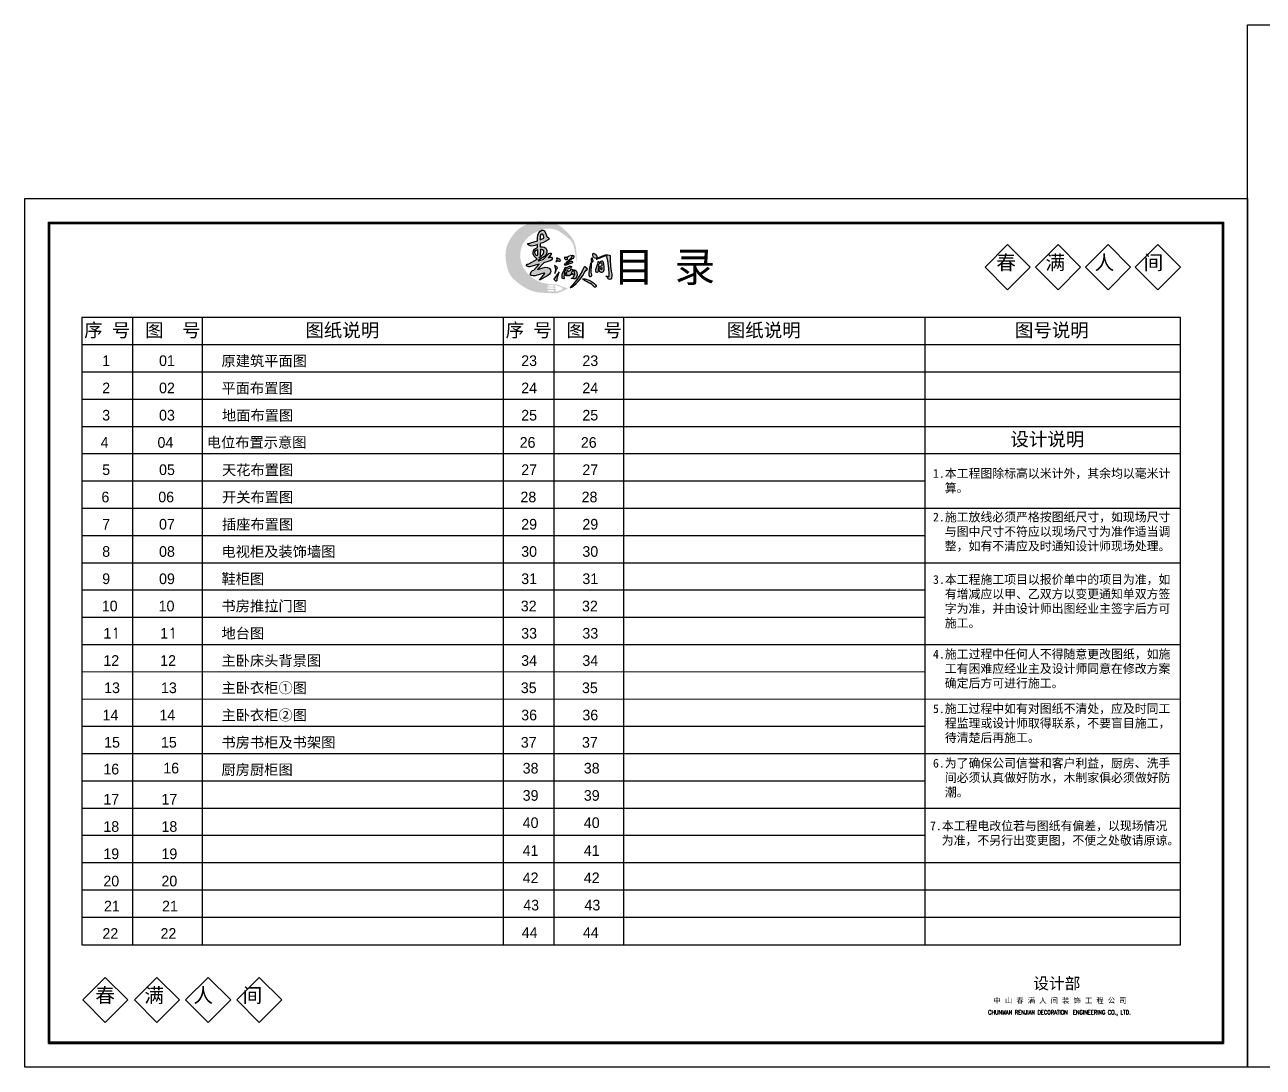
# Model space of a CAD drawing. Header units: millimetres. Extents: x 71641 to 191108, y -23091 to 29972.
# Drawn here: x 71641 to 91810, y 13003 to 29972 of the extents above; entities that cross this region are included whole.
import ezdxf

# ---------------------------------------------------------------- set-up
doc = ezdxf.new("R2010")
doc.units = ezdxf.units.MM
doc.layers.add('00', color=1, linetype='Continuous')
doc.layers.add('家', color=1, linetype='Continuous')
doc.layers.add('标注', color=1, linetype='Continuous', lineweight=15)
doc.styles.add('ROMANC', font='romanc.shx', dxfattribs={"width": 0.7})
doc.styles.get("Standard").update_dxf_attribs({"font": 'SimSun.ttf', "height": 150})

# ---------------------------------------------------------------- blocks, each defined once
blk = doc.blocks.new('A$C1C4D2132')
h = blk.add_hatch(color=1)
edge = h.paths.add_edge_path()
edge.add_spline(control_points=[(1088, 385), (1053, 400), (970, 440), (824, 537), (671, 689), (582, 830), (549, 906), (547, 909)], knot_values=[22078.908695, 22078.908695, 22078.908695, 22078.908695, 22412.037046, 22864.417059, 23573.352389, 24248.663515, 24278.339872, 24278.339872, 24278.339872, 24278.339872], degree=3, periodic=0)
edge.add_line((547, 909), (55, 853))
edge.add_spline(control_points=[(55, 853), (65, 809), (102, 683), (220, 482), (470, 286), (742, 104), (976, 42), (1077, 28), (1086, 27)], knot_values=[12526.980967, 12526.980967, 12526.980967, 12526.980967, 12912.76376, 13656.443057, 14467.926065, 15619.199217, 16432.672519, 16505.49519, 16505.49519, 16505.49519, 16505.49519], degree=3, periodic=0)
edge.add_line((1086, 27), (1088, 385))
edge = h.paths.add_edge_path()
edge.add_spline(control_points=[(547, 909), (514, 986), (470, 1155), (486, 1418), (562, 1610), (628, 1703), (644, 1723)], knot_values=[24278.339872, 24278.339872, 24278.339872, 24278.339872, 24990.75798, 25753.853245, 26502.771788, 26725.483087, 26725.483087, 26725.483087, 26725.483087], degree=3, periodic=0)
edge.add_line((644, 1723), (319, 1982))
edge.add_spline(control_points=[(319, 1982), (315, 1978), (247, 1901), (141, 1762), (28, 1514), (-14, 1262), (20, 1033), (42, 905), (55, 853)], knot_values=[9052.726852, 9052.726852, 9052.726852, 9052.726852, 9101.944213, 9929.860353, 10544.164147, 11423.717054, 12065.484855, 12526.980967, 12526.980967, 12526.980967, 12526.980967], degree=3, periodic=0)
edge.add_line((55, 853), (547, 909))
edge = h.paths.add_edge_path()
edge.add_spline(control_points=[(644, 1723), (691, 1782), (795, 1879), (936, 1962), (1072, 2030), (1211, 2090), (1397, 2114), (1518, 2099), (1575, 2084)], knot_values=[26725.483087, 26725.483087, 26725.483087, 26725.483087, 27368.223838, 27920.784045, 28117.800611, 28678.884262, 29205.082751, 29708.300033, 29708.300033, 29708.300033, 29708.300033], degree=3, periodic=0)
edge.add_line((1575, 2084), (1621, 2262))
edge.add_spline(control_points=[(1621, 2262), (1606, 2266), (1482, 2294), (1297, 2341), (1037, 2349), (839, 2276), (626, 2224), (453, 2121), (358, 2026), (319, 1982)], knot_values=[5035.937639, 5035.937639, 5035.937639, 5035.937639, 5168.823273, 6115.22021, 6678.484335, 7362.56903, 7901.570556, 8555.150084, 9052.726852, 9052.726852, 9052.726852, 9052.726852], degree=3, periodic=0)
edge.add_line((319, 1982), (644, 1723))
edge = h.paths.add_edge_path()
edge.add_spline(control_points=[(1575, 2084), (1585, 2082), (1642, 2066), (1736, 2026), (1869, 1936), (2021, 1823), (2198, 1666), (2253, 1409), (2288, 1214), (2301, 1081), (2297, 1001), (2287, 946), (2213, 766), (2230, 804), (2254, 855), (2294, 967), (2331, 1138), (2312, 1299), (2300, 1480), (2254, 1660), (2149, 1839), (2030, 1964), (1879, 2106), (1756, 2224), (1645, 2256), (1621, 2262)], knot_values=[29708.300033, 29708.300033, 29708.300033, 29708.300033, 29797.016202, 30219.334531, 30576.066107, 31166.961224, 31854.609826, 32527.805429, 33346.145394, 33558.688985, 33686.826136, 33998.293275, 34349.980564, 34349.980564, 34349.980564, 34833.989407, 35367.457213, 35826.6748, 36215.832047, 36925.939156, 37388.482191, 37988.741176, 38391.375961, 39174.849041, 39385.918203, 39385.918203, 39385.918203, 39385.918203], degree=3, periodic=0)
edge.add_line((1621, 2262), (1575, 2084))
h = blk.add_hatch(color=256)
h.paths.add_polyline_path([(841, 698), (818, 634), (818, 592), (850, 576), (902, 572), (967, 572), (1269, 662), (1277, 647), (1112, 430), (1383, 582), (1429, 621), (1454, 650), (1474, 695), (1464, 760), (1419, 815), (1364, 840), (1296, 847), (1040, 768), (1248, 995), (1454, 1053), (1480, 1066), (1516, 1095), (1522, 1144), (1496, 1170), (1458, 1170), (1399, 1150), (1493, 1270), (1496, 1295), (1477, 1305), (1445, 1302), (1416, 1295), (1241, 1105), (1122, 1070), (1053, 1057), (1167, 1131), (1270, 1202), (1325, 1263), (1348, 1318), (1348, 1392), (1312, 1463), (1261, 1499), (1206, 1512), (1135, 1512), (1131, 1618), (1215, 1647), (1390, 1738), (1419, 1760), (1416, 1799), (1393, 1818), (1361, 1825), (1267, 2028), (1244, 2047), (1215, 2054), (1180, 2051), (1131, 2022), (1083, 1973), (1057, 1896), (1044, 1805), (1041, 1709), (718, 1605), (724, 1583), (779, 1550), (841, 1538), (902, 1544), (963, 1554), (1044, 1583), (1044, 1486), (1005, 1470), (944, 1434), (908, 1383), (902, 1331), (905, 1279), (934, 1212), (989, 1150), (1031, 1111), (758, 952), (708, 947), (686, 927), (686, 898), (724, 873), (760, 866), (792, 866), (831, 873), (1093, 950), (925, 750), (883, 740)])
h.paths.add_polyline_path([(1244, 1379), (1248, 1312), (1215, 1263), (1160, 1212), (1127, 1182), (1115, 1166), (1089, 1150), (1127, 1182), (1131, 1189), (1135, 1231), (1138, 1434), (1138, 1431), (1206, 1415)], flags=16)
h.paths.add_polyline_path([(1044, 1308), (1041, 1263), (1031, 1231), (1028, 1218), (975, 1253), (948, 1335), (986, 1392), (1034, 1418), (1047, 1428)], flags=16)
h.paths.add_polyline_path([(1128, 1738), (1125, 1789), (1131, 1857), (1154, 1925), (1228, 1925), (1248, 1831), (1251, 1793)], flags=16)
h = blk.add_hatch(color=256)
h.paths.add_polyline_path([(2158, 992), (2191, 998), (2194, 1021), (2191, 1024), (2165, 1037), (2142, 1037), (2097, 1021), (2036, 982), (1961, 957), (1936, 950), (1923, 950), (1913, 944), (1923, 927), (1987, 931), (2062, 953)])
h.paths.add_polyline_path([(2200, 1134), (2230, 1170), (2223, 1218), (2184, 1237), (2127, 1230), (2113, 1221), (2162, 1218), (2168, 1212), (2168, 1189), (2084, 1099), (1971, 995), (1994, 1002), (2168, 1121)])
h.paths.add_polyline_path([(2010, 1134), (2013, 1157), (2033, 1176), (2084, 1218), (2000, 1179), (1987, 1176), (1958, 1176), (1945, 1182), (1929, 1173), (1932, 1124), (1961, 1092), (1994, 1086), (2013, 1089), (2016, 1115)])
h.paths.add_polyline_path([(1735, 1121), (1690, 1144), (1658, 1144), (1677, 1111), (1680, 1095), (1635, 1031), (1671, 1037), (1706, 1070), (1739, 1047), (1764, 1047), (1787, 1063), (1790, 1076), (1774, 1102)])
h.paths.add_polyline_path([(1600, 905), (1600, 902), (1626, 779), (1626, 760), (1622, 711), (1609, 647), (1642, 718), (1658, 795), (1684, 808), (1690, 824), (1687, 837)])
h.paths.add_polyline_path([(1748, 702), (1580, 463), (1606, 430), (1626, 408), (1655, 405), (1687, 427), (1687, 476)])
h.paths.add_polyline_path([(2146, 850), (2155, 873), (2126, 886), (2087, 886), (2039, 860), (1994, 840), (1978, 847), (1929, 824), (1936, 808), (1955, 795), (1949, 785), (1932, 782), (1897, 731), (1858, 650), (1842, 579), (1845, 492), (1871, 476), (1900, 472), (1913, 482), (1910, 511), (1903, 537), (1907, 601), (1994, 669), (1981, 611), (1971, 563), (1994, 566), (2010, 569), (2036, 598), (2058, 569), (2087, 563), (2104, 576), (2094, 595), (2107, 605), (2129, 618), (2139, 627), (2155, 611), (2175, 601), (2204, 608), (2210, 621), (2200, 634), (2184, 640), (2149, 653), (2155, 676), (2175, 724), (2217, 724), (2252, 695), (2262, 614), (2242, 563), (2207, 511), (2171, 492), (2139, 485), (2158, 476), (2213, 466), (2272, 472), (2314, 521), (2333, 589), (2326, 692), (2304, 727), (2268, 750), (2239, 760), (2178, 760), (2168, 776), (2146, 792), (2126, 789), (2126, 779), (2126, 753), (2052, 714), (2045, 731), (2016, 753), (2007, 744), (2007, 731), (2007, 698), (1942, 656), (1910, 624), (1913, 647), (1923, 711), (1952, 766), (1978, 785), (2055, 798)])
h = blk.add_hatch(color=256)
h.paths.add_polyline_path([(2519, 581), (2572, 674), (2626, 751), (2667, 789), (2661, 807), (2632, 833), (2660, 803), (2615, 849), (2600, 854), (2593, 860), (2575, 860), (2562, 850), (2551, 835), (2496, 720), (2425, 592), (2347, 473), (2273, 370), (2189, 272), (2122, 202), (2115, 198), (2111, 191), (2128, 188), (2154, 202), (2213, 240), (2301, 315), (2368, 382), (2431, 458)])
h.paths.add_polyline_path([(2721, 426), (2646, 451), (2583, 466), (2543, 473), (2515, 473), (2513, 468), (2520, 462), (2579, 421), (2656, 367), (2726, 331), (2748, 327), (2768, 317), (2808, 286), (2863, 230), (2895, 202), (2923, 201), (2938, 202), (2956, 218), (2959, 241), (2931, 279), (2864, 339), (2800, 385)])
h.paths.add_polyline_path([(2791, 684), (2786, 759), (2798, 851), (2805, 913), (2805, 943), (2798, 970), (2791, 987), (2784, 992), (2777, 988), (2762, 918), (2740, 813), (2726, 752), (2712, 669), (2712, 599), (2721, 566), (2740, 543), (2766, 541), (2793, 552), (2811, 570), (2811, 601)])
h.paths.add_polyline_path([(2860, 1071), (2849, 1088), (2831, 1109), (2832, 1127), (2829, 1138), (2822, 1145), (2813, 1142), (2811, 1143), (2807, 1131), (2796, 1118), (2787, 1089), (2795, 1051), (2816, 1028), (2842, 1026), (2861, 1042)])
h.paths.add_polyline_path([(2952, 1248), (2926, 1261), (2906, 1284), (2885, 1300), (2865, 1302), (2865, 1299), (2852, 1300), (2847, 1288), (2845, 1244), (2856, 1192), (2881, 1158), (2919, 1138), (2948, 1134), (2970, 1143), (2977, 1169), (2977, 1207), (2970, 1223)])
h.paths.add_polyline_path([(3415, 1169), (3415, 1207), (3406, 1226), (3381, 1243), (3331, 1252), (3258, 1248), (3141, 1208), (3022, 1151), (2973, 1122), (2961, 1106), (2982, 1109), (3024, 1124), (3258, 1223), (3278, 1225), (3291, 1225), (3304, 1196), (3331, 1060), (3365, 810), (3378, 628), (3376, 543), (3359, 537), (3316, 554), (3291, 555), (3273, 552), (3320, 509), (3350, 474), (3392, 451), (3435, 458), (3457, 491), (3464, 565), (3462, 620), (3453, 665), (3428, 783), (3419, 878), (3410, 1075)])
h.paths.add_polyline_path([(3040, 938), (3056, 958), (3089, 988), (3107, 996), (3119, 996), (3128, 983), (3136, 938), (3139, 898), (3085, 873), (3047, 840), (3036, 813), (3036, 759), (3058, 709), (3103, 685), (3148, 689), (3188, 714), (3215, 763), (3213, 858), (3208, 952), (3186, 1026), (3165, 1041), (3136, 1042), (3103, 1032), (3067, 1014), (3044, 1001), (3035, 1019), (3026, 1028), (3013, 1024), (3009, 1019), (3004, 1003), (2995, 954), (2948, 799), (2934, 763), (2930, 734), (2934, 716), (2948, 698), (2975, 691), (3002, 691), (3018, 705), (3027, 734), (3031, 785), (3036, 835)])
h.paths.add_polyline_path([(3110, 826), (3139, 839), (3141, 810), (3137, 785), (3127, 766), (3114, 763), (3105, 781), (3098, 804)], flags=17)
h = blk.add_hatch(color=1)
edge = h.paths.add_edge_path()
edge.add_spline(control_points=[(1086, 27), (1196, 13), (1398, 14), (1736, -20), (1898, 102), (2042, 156), (1937, 184), (1890, 203), (1779, 243), (1711, 274), (1636, 293), (1548, 291), (1437, 298), (1296, 316), (1181, 348), (1106, 378), (1088, 385)], knot_values=[16505.49519, 16505.49519, 16505.49519, 16505.49519, 17462.307767, 18254.424733, 19263.770823, 19286.294409, 19393.463502, 19769.722666, 20039.931175, 20323.71298, 20426.202415, 20700.644692, 21064.187457, 21384.09699, 21917.120996, 22078.908695, 22078.908695, 22078.908695, 22078.908695], degree=3, periodic=0)
edge.add_line((1088, 385), (1086, 27))
h.paths.add_polyline_path([(1361, 166), (1360, 187), (1371, 196), (1569, 190), (1567, 183), (1565, 168), (1565, 160), (1572, 141), (1367, 147)], flags=16)
h.paths.add_polyline_path([(1375, 110), (1582, 104), (1581, 96), (1579, 88), (1582, 80), (1584, 72), (1591, 65), (1599, 58), (1408, 65, -0.485719)], flags=16)
h.paths.add_polyline_path([(1377, 222, -0.499354), (1412, 268), (1570, 266), (1571, 268), (1571, 266), (1564, 260), (1557, 253), (1555, 231), (1558, 219, -0.17168), (1555, 218)], flags=16)
h.paths.add_polyline_path([(1585, 228), (1587, 242), (1596, 252), (1607, 259), (1624, 262), (1641, 261), (1647, 261), (1858, 180), (1859, 125), (1687, 58), (1675, 55), (1667, 55), (1645, 59), (1627, 71), (1618, 87), (1622, 102), (1635, 110), (1669, 121), (1619, 136), (1604, 146), (1596, 161), (1599, 176), (1612, 183), (1633, 193), (1654, 202), (1595, 218)], flags=16)
for points in [[(718, 1605), (1041, 1709), (1044, 1805), (1057, 1896), (1083, 1973), (1131, 2022), (1180, 2051), (1215, 2054), (1244, 2047), (1267, 2028), (1361, 1825), (1393, 1818), (1416, 1799), (1419, 1760), (1390, 1738), (1215, 1647), (1131, 1618), (1135, 1512), (1206, 1512), (1261, 1499), (1312, 1463), (1348, 1392), (1348, 1318), (1325, 1263), (1270, 1202), (1167, 1131), (1067, 1066), (1067, 1060), (1122, 1070), (1241, 1105), (1416, 1295), (1445, 1302), (1477, 1305), (1496, 1295), (1493, 1270), (1399, 1150), (1458, 1170), (1496, 1170), (1522, 1144), (1516, 1095), (1480, 1066), (1454, 1053), (1248, 995), (1044, 773), (1044, 769), (1296, 847), (1364, 840), (1419, 815), (1464, 760), (1474, 695), (1454, 650), (1429, 621), (1383, 582), (1112, 430), (1277, 647), (1273, 653), (1251, 656), (967, 572), (902, 572), (850, 576), (818, 592), (818, 634), (841, 698), (883, 740), (925, 750), (1093, 950), (831, 873), (792, 866), (760, 866), (724, 873), (686, 898), (686, 927), (708, 947), (741, 950), (766, 957), (1031, 1111), (989, 1150), (934, 1212), (905, 1279), (902, 1331), (908, 1383), (944, 1434), (1005, 1470), (1044, 1486), (1044, 1583), (963, 1554), (902, 1544), (841, 1538), (779, 1550), (724, 1583)], [(1128, 1738), (1251, 1793), (1248, 1831), (1235, 1893), (1209, 1925), (1177, 1925), (1151, 1915), (1131, 1857), (1125, 1789)], [(1047, 1428), (1044, 1308), (1041, 1263), (1031, 1231), (1028, 1218), (989, 1244), (967, 1279), (954, 1318), (960, 1354), (986, 1392), (1034, 1418)], [(1138, 1434), (1135, 1231), (1131, 1189), (1115, 1166), (1089, 1150), (1160, 1212), (1215, 1263), (1248, 1312), (1244, 1379), (1206, 1415), (1138, 1431)], [(2084, 1218), (2033, 1176), (2013, 1157), (2010, 1134), (2016, 1115), (2013, 1089), (1994, 1086), (1961, 1092), (1932, 1124), (1929, 1173), (1945, 1182), (1958, 1176), (1987, 1176), (2000, 1179)], [(2113, 1228), (2184, 1237), (2223, 1218), (2230, 1170), (2200, 1134), (2168, 1121), (1994, 1002), (1971, 995), (2084, 1099), (2168, 1189), (2168, 1212), (2162, 1218), (2113, 1221), (2129, 1231)], [(2865, 1302), (2885, 1300), (2906, 1284), (2926, 1261), (2952, 1248), (2970, 1223), (2977, 1207), (2977, 1169), (2970, 1143), (2948, 1134), (2919, 1138), (2881, 1158), (2856, 1192), (2845, 1244), (2847, 1288), (2852, 1300), (2865, 1299)], [(2961, 1106), (2973, 1122), (3022, 1151), (3141, 1208), (3258, 1248), (3331, 1252), (3381, 1243), (3406, 1226), (3415, 1207), (3415, 1169), (3410, 1075), (3419, 878), (3428, 783), (3453, 665), (3462, 620), (3464, 565), (3457, 491), (3435, 458), (3392, 451), (3350, 474), (3320, 509), (3273, 552), (3291, 555), (3316, 554), (3359, 537), (3376, 543), (3378, 628), (3365, 810), (3331, 1060), (3304, 1196), (3291, 1225), (3278, 1225), (3258, 1223), (3024, 1124), (2982, 1109), (2959, 1106)], [(1600, 902), (1626, 779), (1626, 760), (1622, 711), (1609, 647), (1642, 718), (1658, 795), (1684, 808), (1690, 824), (1687, 837), (1600, 905)], [(1658, 1144), (1677, 1111), (1680, 1095), (1635, 1031), (1671, 1037), (1706, 1070), (1739, 1047), (1764, 1047), (1787, 1063), (1790, 1076), (1774, 1102), (1735, 1121), (1690, 1144)], [(2139, 485), (2171, 492), (2207, 511), (2242, 563), (2262, 614), (2252, 695), (2217, 724), (2175, 724), (2155, 676), (2149, 653), (2184, 640), (2200, 634), (2210, 621), (2204, 608), (2175, 601), (2155, 611), (2139, 627), (2129, 618), (2107, 605), (2094, 595), (2104, 576), (2087, 563), (2058, 569), (2036, 598), (2010, 569), (1994, 566), (1971, 563), (1981, 611), (1994, 669), (1907, 601), (1903, 537), (1910, 511), (1913, 482), (1900, 472), (1871, 476), (1845, 492), (1842, 579), (1858, 650), (1897, 731), (1932, 782), (1949, 785), (1955, 795), (1936, 808), (1929, 824), (1978, 847), (1994, 840), (2039, 860), (2087, 886), (2126, 886), (2155, 873), (2146, 850), (2055, 798), (1978, 785), (1952, 766), (1923, 711), (1913, 647), (1910, 624), (1942, 656), (2007, 698), (2007, 731), (2007, 744), (2016, 753), (2045, 731), (2052, 714), (2126, 753), (2126, 779), (2126, 789), (2146, 792), (2168, 776), (2178, 760), (2239, 760), (2268, 750), (2304, 727), (2326, 692), (2333, 589), (2314, 521), (2272, 472), (2213, 466), (2158, 476)], [(2191, 1024), (2165, 1037), (2142, 1037), (2097, 1021), (2036, 982), (1961, 957), (1936, 950), (1923, 950), (1913, 944), (1923, 927), (1987, 931), (2062, 953), (2158, 992), (2191, 998), (2194, 1021)], [(2660, 803), (2615, 849), (2600, 854), (2593, 860), (2575, 860), (2562, 850), (2551, 835), (2496, 720), (2425, 592), (2347, 473), (2273, 370), (2189, 272), (2122, 202), (2115, 198), (2111, 191), (2128, 188), (2154, 202), (2213, 240), (2301, 315), (2368, 382), (2431, 458), (2519, 581), (2572, 674), (2626, 751), (2667, 789), (2661, 807), (2632, 833)], [(2777, 988), (2762, 918), (2740, 813), (2726, 752), (2712, 669), (2712, 599), (2721, 566), (2740, 543), (2766, 541), (2793, 552), (2811, 570), (2811, 601), (2791, 684), (2786, 759), (2798, 851), (2805, 913), (2805, 943), (2798, 970), (2791, 987), (2784, 992)], [(2811, 1143), (2807, 1131), (2796, 1118), (2787, 1089), (2795, 1051), (2816, 1028), (2842, 1026), (2861, 1042), (2860, 1071), (2849, 1088), (2831, 1109), (2832, 1127), (2829, 1138), (2822, 1145), (2813, 1142)], [(3013, 1024), (3009, 1019), (3004, 1003), (2995, 954), (2948, 799), (2934, 763), (2930, 734), (2934, 716), (2948, 698), (2975, 691), (3002, 691), (3018, 705), (3027, 734), (3031, 785), (3036, 835), (3040, 938), (3056, 958), (3089, 988), (3107, 996), (3119, 996), (3128, 983), (3136, 938), (3139, 898), (3085, 873), (3047, 840), (3036, 813), (3036, 759), (3058, 709), (3103, 685), (3148, 689), (3188, 714), (3215, 763), (3213, 858), (3208, 952), (3186, 1026), (3165, 1041), (3136, 1042), (3103, 1032), (3067, 1014), (3044, 1001), (3035, 1019), (3026, 1028)], [(3139, 839), (3141, 810), (3137, 785), (3127, 766), (3114, 763), (3105, 781), (3098, 804), (3110, 826), (3139, 839)], [(1748, 702), (1580, 463), (1606, 430), (1626, 408), (1655, 405), (1687, 427), (1687, 476)], [(2515, 473), (2543, 473), (2583, 466), (2646, 451), (2721, 426), (2800, 385), (2864, 339), (2931, 279), (2959, 241), (2956, 218), (2938, 202), (2923, 201), (2895, 202), (2863, 230), (2808, 286), (2768, 317), (2748, 327), (2726, 331), (2656, 367), (2579, 421), (2520, 462), (2513, 468)]]:
    blk.add_lwpolyline(points, close=True)

msp = doc.modelspace()

# ---------------------------------------------------------------- linework, layer by layer
at = {"color": 4, "linetype": 'ByBlock', "lineweight": 13}
msp.add_line((72570, 25209.4), (72570, 15890.5), dxfattribs=at)
at = {"color": 8}
for p, q in [((73393.7, 25209.4), (73393.7, 14997.2)), ((74530, 25209.4), (74530, 14997.2)), ((80257.2, 25209.4), (80257.2, 14997.2)), ((81393.6, 25209.4), (81393.6, 14997.2)), ((72570, 24765.7), (90461.2, 24765.7)), ((72570, 24321.9), (90461.2, 24321.9)), ((72570, 23878.2), (90461.2, 23878.2)), ((72570, 23434.4), (90461.2, 23434.4)), ((72570, 22990.6), (90461.2, 22990.6)), ((72570, 22546.9), (86297, 22546.9)), ((72570, 22103.1), (90461.2, 22103.1)), ((72570, 21659.4), (86297, 21659.4)), ((72570, 21215.6), (90461.2, 21215.6)), ((72570, 20771.9), (86297, 20771.9)), ((72570, 20328.1), (86297, 20328.1)), ((72570, 19884.3), (90461.2, 19884.3)), ((72570, 18553.1), (86297, 18553.1)), ((72570, 18109.3), (90461.2, 18109.3)), ((72570, 17665.6), (86297, 17665.6)), ((72570, 17221.8), (90461.2, 17221.8)), ((72570, 16778), (86297, 16778)), ((72570, 16334.3), (90461.2, 16334.3)), ((72570, 15890.5), (90461.2, 15890.5)), ((72570, 15443.9), (90461.2, 15443.9))]:
    msp.add_line(p, q, dxfattribs=at)
at = {"color": 4}
for p, q in [((79433.5, 25209.4), (79433.5, 14997.2)), ((86297, 25209.4), (86297, 14997.2))]:
    msp.add_line(p, q, dxfattribs=at)
at = {"color": 9, "linetype": 'ByBlock', "lineweight": 13}
for p, q in [((72570, 19440.6), (86297, 19440.6)), ((72570, 18996.8), (90461.2, 18996.8))]:
    msp.add_line(p, q, dxfattribs=at)
at = {"color": 3, "lineweight": -2}
msp.add_line((72028.7, 13390.2), (91164.6, 13390.2), dxfattribs=at)
for points in [[(72028.7, 26756.4), (91164.6, 26756.4), (91164.6, 13390.2), (72028.7, 13390.2)], [(72039.5, 26745.6), (91153.8, 26745.6), (91153.8, 13401.1), (72039.5, 13401.1)], [(72050.3, 26734.7), (91142.9, 26734.7), (91142.9, 13411.9), (72050.3, 13411.9)]]:
    msp.add_lwpolyline(points, close=True, dxfattribs=at)
at = {"layer": '00', "color": 8, "lineweight": -2}
for points in [[(91552.2, 29972.3), (115445.5, 29972.3), (115445.5, 13002.6), (91552.2, 13002.6)], [(71641.1, 27144), (91552.2, 27144), (91552.2, 13002.6), (71641.1, 13002.6)]]:
    msp.add_lwpolyline(points, close=True, dxfattribs=at)
at = {"layer": '家', "color": 4}
for p, q in [((90461.2, 25209.4), (72570, 25209.4)), ((72570, 25209.4), (72570, 14997.2)), ((90461.2, 14997.2), (90461.2, 25209.4)), ((72570, 14997.2), (90461.2, 14997.2))]:
    msp.add_line(p, q, dxfattribs=at)
for points in [[(87278.9, 26027.1), (87646.6, 26394.8), (88014.3, 26027.1), (87646.6, 25659.4)], [(88100, 26027.1), (88467.7, 26394.8), (88835.4, 26027.1), (88467.7, 25659.4)], [(88914.9, 26027.1), (89282.6, 26394.8), (89650.3, 26027.1), (89282.6, 25659.4)], [(89725.8, 26027.1), (90093.5, 26394.8), (90461.2, 26027.1), (90093.5, 25659.4)], [(72584.8, 14097), (72952.5, 14464.7), (73320.1, 14097), (72952.5, 13729.3)], [(73426, 14097), (73793.7, 14464.7), (74161.4, 14097), (73793.7, 13729.3)], [(74260.9, 14097), (74628.6, 14464.7), (74996.3, 14097), (74628.6, 13729.3)], [(75091.9, 14097), (75459.6, 14464.7), (75827.3, 14097), (75459.6, 13729.3)]]:
    msp.add_lwpolyline(points, close=True, dxfattribs=at)

# ---------------------------------------------------------------- block references
at = {"xscale": 0.5, "yscale": 0.5, "zscale": 0.5}
msp.add_blockref('A$C1C4D2132', (79469.5, 25601.6), dxfattribs=at)

# ---------------------------------------------------------------- texts
at = {"color": 4, "linetype": 'ByBlock', "lineweight": 13, "attachment_point": 1}
for s, insert, char_height, width in [('{\\f宋体|b0|i0|c134|p2;目 录}', (81228.5, 26275), 486, 5259.333), ('{\\f宋体|b0|i0|c134|p2;序 号}', (72608.7, 25111.3), 220.5, 20016.046), ('{\\f宋体|b0|i0|c134|p2;图  号}', (73601.3, 25111.3), 220.5, 20016.046), ('{\\f宋体|b0|i0|c134|p2;图纸说明}', (76210.1, 25111.3), 220.5, 20016.046), ('{\\f宋体|b0|i0|c134|p2;序 号}', (79472.3, 25111.3), 220.5, 20016.046), ('{\\f宋体|b0|i0|c134|p2;图  号}', (80464.9, 25111.3), 220.5, 20016.046), ('{\\f宋体|b0|i0|c134|p2;图纸说明}', (83073.7, 25111.3), 220.5, 20016.046), ('{\\f宋体|b0|i0|c134|p2;图号说明}', (87765.7, 25111.3), 220.5, 20016.046), ('{\\fSimSun|b0|i0|c134|p2;原建筑平面图}', (74844.1, 24585.9), 170.1, 4588.204), ('\\f隶书|b0|i0|c134|p49;1', (72902.1, 24591), 173.25, 629.43), ('{\\f隶书|b0|i0|c134|p49;01}', (73828, 24591), 173.25, 629.43), ('{\\f隶书|b0|i0|c134|p49;23}', (79725.9, 24591), 173.25, 629.43), ('{\\f隶书|b0|i0|c134|p49;23}', (80722, 24591), 173.25, 629.43), ('{\\f隶书|b0|i0|c134|p49;2}', (72902.1, 24147.2), 173.25, 518.906), ('{\\f隶书|b0|i0|c134|p49;02}', (73828, 24147.2), 173.25, 518.906), ('{\\fSimSun|b0|i0|c134|p2;平面布置图}', (74844.1, 24142.1), 170.1, 4588.204), ('{\\f隶书|b0|i0|c134|p49;24}', (79725.9, 24147.2), 173.25, 518.906), ('{\\f隶书|b0|i0|c134|p49;24}', (80722, 24147.2), 173.25, 518.906), ('\\f隶书|b0|i0|c134|p49;3', (72902.1, 23703.5), 173.25, 518.906), ('{\\f隶书|b0|i0|c134|p49;03}', (73828, 23703.5), 173.25, 518.906), ('{\\fSimSun|b0|i0|c134|p2;地面布置图}', (74852.7, 23698.4), 170.1, 4588.204), ('{\\f隶书|b0|i0|c134|p49;25}', (79725.9, 23703.5), 173.25, 518.906), ('{\\f隶书|b0|i0|c134|p49;25}', (80722, 23703.5), 173.25, 518.906), ('\\f隶书|b0|i0|c134|p49;4', (72876.9, 23259.7), 173.25, 607.326), ('{\\f隶书|b0|i0|c134|p49;04}', (73802.7, 23259.7), 173.25, 607.326), ('电位布置示意图', (74604.9, 23260.7), 170.1, 4348.784), ('{\\f隶书|b0|i0|c134|p49;26}', (79700.6, 23259.7), 173.25, 607.326), ('{\\f隶书|b0|i0|c134|p49;26}', (80696.7, 23259.7), 173.25, 607.326), ('{\\f宋体|b0|i0|c134|p2;设计说明}', (87692.3, 23336.3), 220.5, 20016.046), ('\\f隶书|b0|i0|c134|p49;5', (72902.1, 22816), 173.25, 364.172), ('{\\f隶书|b0|i0|c134|p49;05}', (73828, 22816), 173.25, 364.172), ('{\\fSimSun|b0|i0|c134|p2;天花布置图}', (74852.7, 22810.9), 170.1, 4588.204), ('{\\f隶书|b0|i0|c134|p49;27}', (79725.9, 22816), 173.25, 364.172), ('{\\f隶书|b0|i0|c134|p49;27}', (80722, 22816), 173.25, 364.172), ('{\\fSimSun|b0|i0|c134|p2;开关布置图}', (74852.7, 22367.1), 170.1, 4588.204), ('\\f隶书|b0|i0|c134|p49;6', (72889.5, 22372.2), 173.25, 563.116), ('{\\f隶书|b0|i0|c134|p49;06}', (73815.3, 22372.2), 173.25, 563.116), ('{\\f隶书|b0|i0|c134|p49;28}', (79713.3, 22372.2), 173.25, 563.116), ('{\\f隶书|b0|i0|c134|p49;28}', (80709.4, 22372.2), 173.25, 563.116), ('\\f隶书|b0|i0|c134|p49;7', (72902.1, 21928.4), 173.25, 474.696), ('{\\f隶书|b0|i0|c134|p49;07}', (73828, 21928.4), 173.25, 474.696), ('{\\fSimSun|b0|i0|c134|p2;插座布置图}', (74852.7, 21923.4), 170.1, 4588.204), ('{\\f隶书|b0|i0|c134|p49;29}', (79725.9, 21928.4), 173.25, 474.696), ('{\\f隶书|b0|i0|c134|p49;29}', (80722, 21928.4), 173.25, 474.696), ('\\f隶书|b0|i0|c134|p49;8', (72902.1, 21484.7), 173.25, 342.067), ('{\\f隶书|b0|i0|c134|p49;08}', (73828, 21484.7), 173.25, 342.067), ('电视柜及装饰墙图', (74844.1, 21481.9), 170.1, 4588.204), ('{\\f隶书|b0|i0|c134|p49;30}', (79725.9, 21484.7), 173.25, 342.067), ('{\\f隶书|b0|i0|c134|p49;30}', (80722, 21484.7), 173.25, 342.067), ('\\f隶书|b0|i0|c134|p49;9', (72902.1, 21040.9), 173.25, 563.116), ('{\\f隶书|b0|i0|c134|p49;09}', (73828, 21040.9), 173.25, 563.116), ('{\\fSimSun|b0|i0|c134|p2;鞋柜图}', (74844.1, 21038.2), 170.1, 4588.204), ('{\\f隶书|b0|i0|c134|p49;31}', (79725.9, 21040.9), 173.25, 563.116), ('{\\f隶书|b0|i0|c134|p49;31}', (80722, 21040.9), 173.25, 563.116), ('\\f隶书|b0|i0|c134|p49;10', (72895.6, 20597.2), 173.25, 778.161), ('\\f隶书|b0|i0|c134|p49;10', (73821.4, 20597.2), 173.25, 778.161), ('书房推拉门图', (74844.1, 20594.4), 170.1, 4588.204), ('{\\f隶书|b0|i0|c134|p49;32}', (79719.4, 20597.2), 173.25, 778.161), ('{\\f隶书|b0|i0|c134|p49;32}', (80715.5, 20597.2), 173.25, 778.161), ('地台图', (74844.1, 20150.7), 170.1, 4588.204), ('\\f隶书|b0|i0|c134|p49;1\\Ftxt.shx;1', (72920.9, 20153.4), 173.25, 358.167), ('\\f隶书|b0|i0|c134|p49;1\\Ftxt.shx;1', (73846.7, 20153.4), 173.25, 358.167), ('{\\f隶书|b0|i0|c134|p49;33}', (79725.9, 20153.4), 173.25, 342.067), ('{\\f隶书|b0|i0|c134|p49;33}', (80722, 20153.4), 173.25, 342.067), ('\\f隶书|b0|i0|c134|p49;12', (72920.9, 19709.7), 173.25, 822.37), ('\\f隶书|b0|i0|c134|p49;12', (73846.7, 19709.7), 173.25, 822.37), ('主卧床头背景图', (74844.1, 19706.9), 170.1, 4588.204), ('{\\f隶书|b0|i0|c134|p49;34}', (79725.9, 19709.7), 173.25, 563.116), ('{\\f隶书|b0|i0|c134|p49;34}', (80722, 19709.7), 173.25, 563.116), ('\\f隶书|b0|i0|c134|p49;13', (72933.5, 19265.9), 173.25, 358.167), ('\\f隶书|b0|i0|c134|p49;13', (73859.3, 19265.9), 173.25, 358.167), ('主卧衣柜①图', (74844.1, 19263.2), 170.1, 4588.204), ('{\\f隶书|b0|i0|c134|p49;35}', (79719.4, 19265.9), 173.25, 778.161), ('{\\f隶书|b0|i0|c134|p49;35}', (80715.5, 19265.9), 173.25, 778.161), ('\\f隶书|b0|i0|c134|p49;14', (72908.3, 18822.2), 173.25, 800.265), ('\\f隶书|b0|i0|c134|p49;14', (73834.1, 18822.2), 173.25, 800.265), ('主卧衣柜②图', (74844.1, 18819.4), 170.1, 4588.204), ('{\\f隶书|b0|i0|c134|p49;36}', (79725.9, 18822.2), 173.25, 563.116), ('{\\f隶书|b0|i0|c134|p49;36}', (80722, 18822.2), 173.25, 563.116), ('\\f隶书|b0|i0|c134|p49;15', (72933.5, 18378.4), 173.25, 667.636), ('\\f隶书|b0|i0|c134|p49;15', (73859.3, 18378.4), 173.25, 667.636), ('书房书柜及书架图', (74844.1, 18375.6), 170.1, 4588.204), ('{\\f隶书|b0|i0|c134|p49;37}', (79719.4, 18378.4), 173.25, 778.161), ('{\\f隶书|b0|i0|c134|p49;37}', (80715.5, 18378.4), 173.25, 778.161), ('\\f隶书|b0|i0|c134|p49;16', (73897, 17958.7), 173.25, 557.111), ('厨房厨柜图', (74844.1, 17931.9), 170.1, 4588.204), ('{\\f隶书|b0|i0|c134|p49;38}', (79749.5, 17957.2), 173.25, 557.111), ('{\\f隶书|b0|i0|c134|p49;38}', (80745.6, 17957.2), 173.25, 557.111), ('\\f隶书|b0|i0|c134|p49;16', (72920.9, 17942), 173.25, 557.111), ('{\\f隶书|b0|i0|c134|p49;17}', (72920.9, 17451.3), 173.25, 557.111), ('{\\f隶书|b0|i0|c134|p49;17}', (73867, 17451.3), 173.25, 557.111), ('{\\f隶书|b0|i0|c134|p49;39}', (79749.5, 17513.5), 173.25, 557.111), ('{\\f隶书|b0|i0|c134|p49;39}', (80745.6, 17513.5), 173.25, 557.111), ('{\\f隶书|b0|i0|c134|p49;18}', (72920.9, 17007.5), 173.25, 557.111), ('{\\f隶书|b0|i0|c134|p49;18}', (73867, 17007.5), 173.25, 557.111), ('{\\f隶书|b0|i0|c134|p49;40}', (79749.5, 17069.7), 173.25, 557.111), ('{\\f隶书|b0|i0|c134|p49;40}', (80745.6, 17069.7), 173.25, 557.111), ('{\\f隶书|b0|i0|c134|p49;19}', (72920.9, 16563.7), 173.25, 557.111), ('{\\f隶书|b0|i0|c134|p49;19}', (73867, 16563.7), 173.25, 557.111), ('{\\f隶书|b0|i0|c134|p49;41}', (79749.5, 16615.9), 173.25, 557.111), ('{\\f隶书|b0|i0|c134|p49;41}', (80745.6, 16615.9), 173.25, 557.111), ('{\\f隶书|b0|i0|c134|p49;42}', (79749.5, 16172.2), 173.25, 557.111), ('{\\f隶书|b0|i0|c134|p49;42}', (80745.6, 16172.2), 173.25, 557.111), ('{\\f隶书|b0|i0|c134|p49;20}', (72920.9, 16120), 173.25, 557.111), ('{\\f隶书|b0|i0|c134|p49;20}', (73867, 16120), 173.25, 557.111), ('\\f隶书|b0|i0|c134|p49;21', (72930.9, 15712.9), 173.25, 629.43), ('\\f隶书|b0|i0|c134|p49;21', (73877, 15712.9), 173.25, 629.43), ('{\\f隶书|b0|i0|c134|p49;43}', (79759.5, 15728.2), 173.25, 629.43), ('{\\f隶书|b0|i0|c134|p49;43}', (80755.6, 15728.2), 173.25, 629.43), ('\\f隶书|b0|i0|c134|p49;22', (72905.6, 15266.3), 173.25, 629.43), ('\\f隶书|b0|i0|c134|p49;22', (73851.7, 15266.3), 173.25, 629.43), ('{\\f隶书|b0|i0|c134|p49;44}', (79734.2, 15281.5), 173.25, 629.43), ('{\\f隶书|b0|i0|c134|p49;44}', (80730.3, 15281.5), 173.25, 629.43)]:
    msp.add_mtext(s, dxfattribs=dict(at, insert=insert, char_height=char_height, width=width))
at = {"color": 9, "linetype": 'ByBlock', "lineweight": 13, "char_height": 141.75, "width": 12867.458, "attachment_point": 1}
for s, insert in [('{\\f宋体|b0|i0|c134|p2;1.本工程图除标高以米计外，其余均以毫米计\\P  算。}', (86431.3, 22739.9)), ('{\\f宋体|b0|i0|c134|p2;2.施工放线必须严格按图纸尺寸，如现场尺寸\\P  与图中尺寸不符应以现场尺寸为准作适当调\\P  整，如有不清应及时通知设计师现场处理。}', (86431.3, 22029.2)), ('3{\\f宋体|b0|i0|c134|p2;.本工程施工项目以报价单中的项目为准，如\\P  有增减应以甲、乙双方以变更通知单双方签\\P  字为准，并由设计师出图经业主签字后方可\\P  施工。}', (86431.3, 21012.8)), ('{\\f宋体|b0|i0|c134|p2;4.施工过程中任何人不得随意更改图纸，如施\\P  工有困难应经业主及设计师同意在修改方案\\P  确定后方可进行施工。}', (86431.3, 19797.6)), ('{\\f宋体|b0|i0|c134|p2;5.施工过程中如有对图纸不清处，应及时同工\\P  程监理或设计师取得联系，不要盲目施工，\\P  待清楚后再施工。}', (86431.3, 18910.1)), ('{\\f宋体|b0|i0|c134|p2;6.为了确保公司信誉和客户利益，厨房、洗手\\P  间必须认真做好防水，木制家俱必须做好防\\P  潮。}', (86431.3, 18022.5)), ('{\\f宋体|b0|i0|c134|p2;7.本工程电改位若与图纸有偏差，以现场情况\\P  为准，不另行出变更图，不便之处敬请原谅。}', (86382.4, 17002.4))]:
    msp.add_mtext(s, dxfattribs=dict(at, insert=insert))
at = {"layer": '家', "color": 9, "style": 'ROMANC', "width": 0.72}
msp.add_text(' CHUNMAN RENJIAN DECORATION  ENGINEERING CO., LTD.', height=68.991, dxfattribs=at).set_placement((87288.3, 13861.9))
at = {"layer": '家', "color": 4, "attachment_point": 1}
for s, insert, char_height, width in [('{\\f宋体|b0|i0|c134|p2;春   满   人   间}', (87463.1, 26219.9), 234.816, 11221.85), ('\\f宋体|b0|i0|c134|p2;春   满   人   间', (72789.1, 14289.7), 234.816, 11221.85), ('{\\f宋体|b0|i0|c134|p2;设计部}', (88063.8, 14461.6), 187.853, 8977.48)]:
    msp.add_mtext(s, dxfattribs=dict(at, insert=insert, char_height=char_height, width=width))
at = {"layer": '标注', "color": 9, "insert": (87415.8, 14131.1), "char_height": 85.388, "width": 3584.956, "attachment_point": 1}
msp.add_mtext('{\\f宋体|b0|i0|c134|p2;中 山 春 满 人 间 装 饰 工 程 公 司}', dxfattribs=at)

doc.saveas('drawing.dxf')
